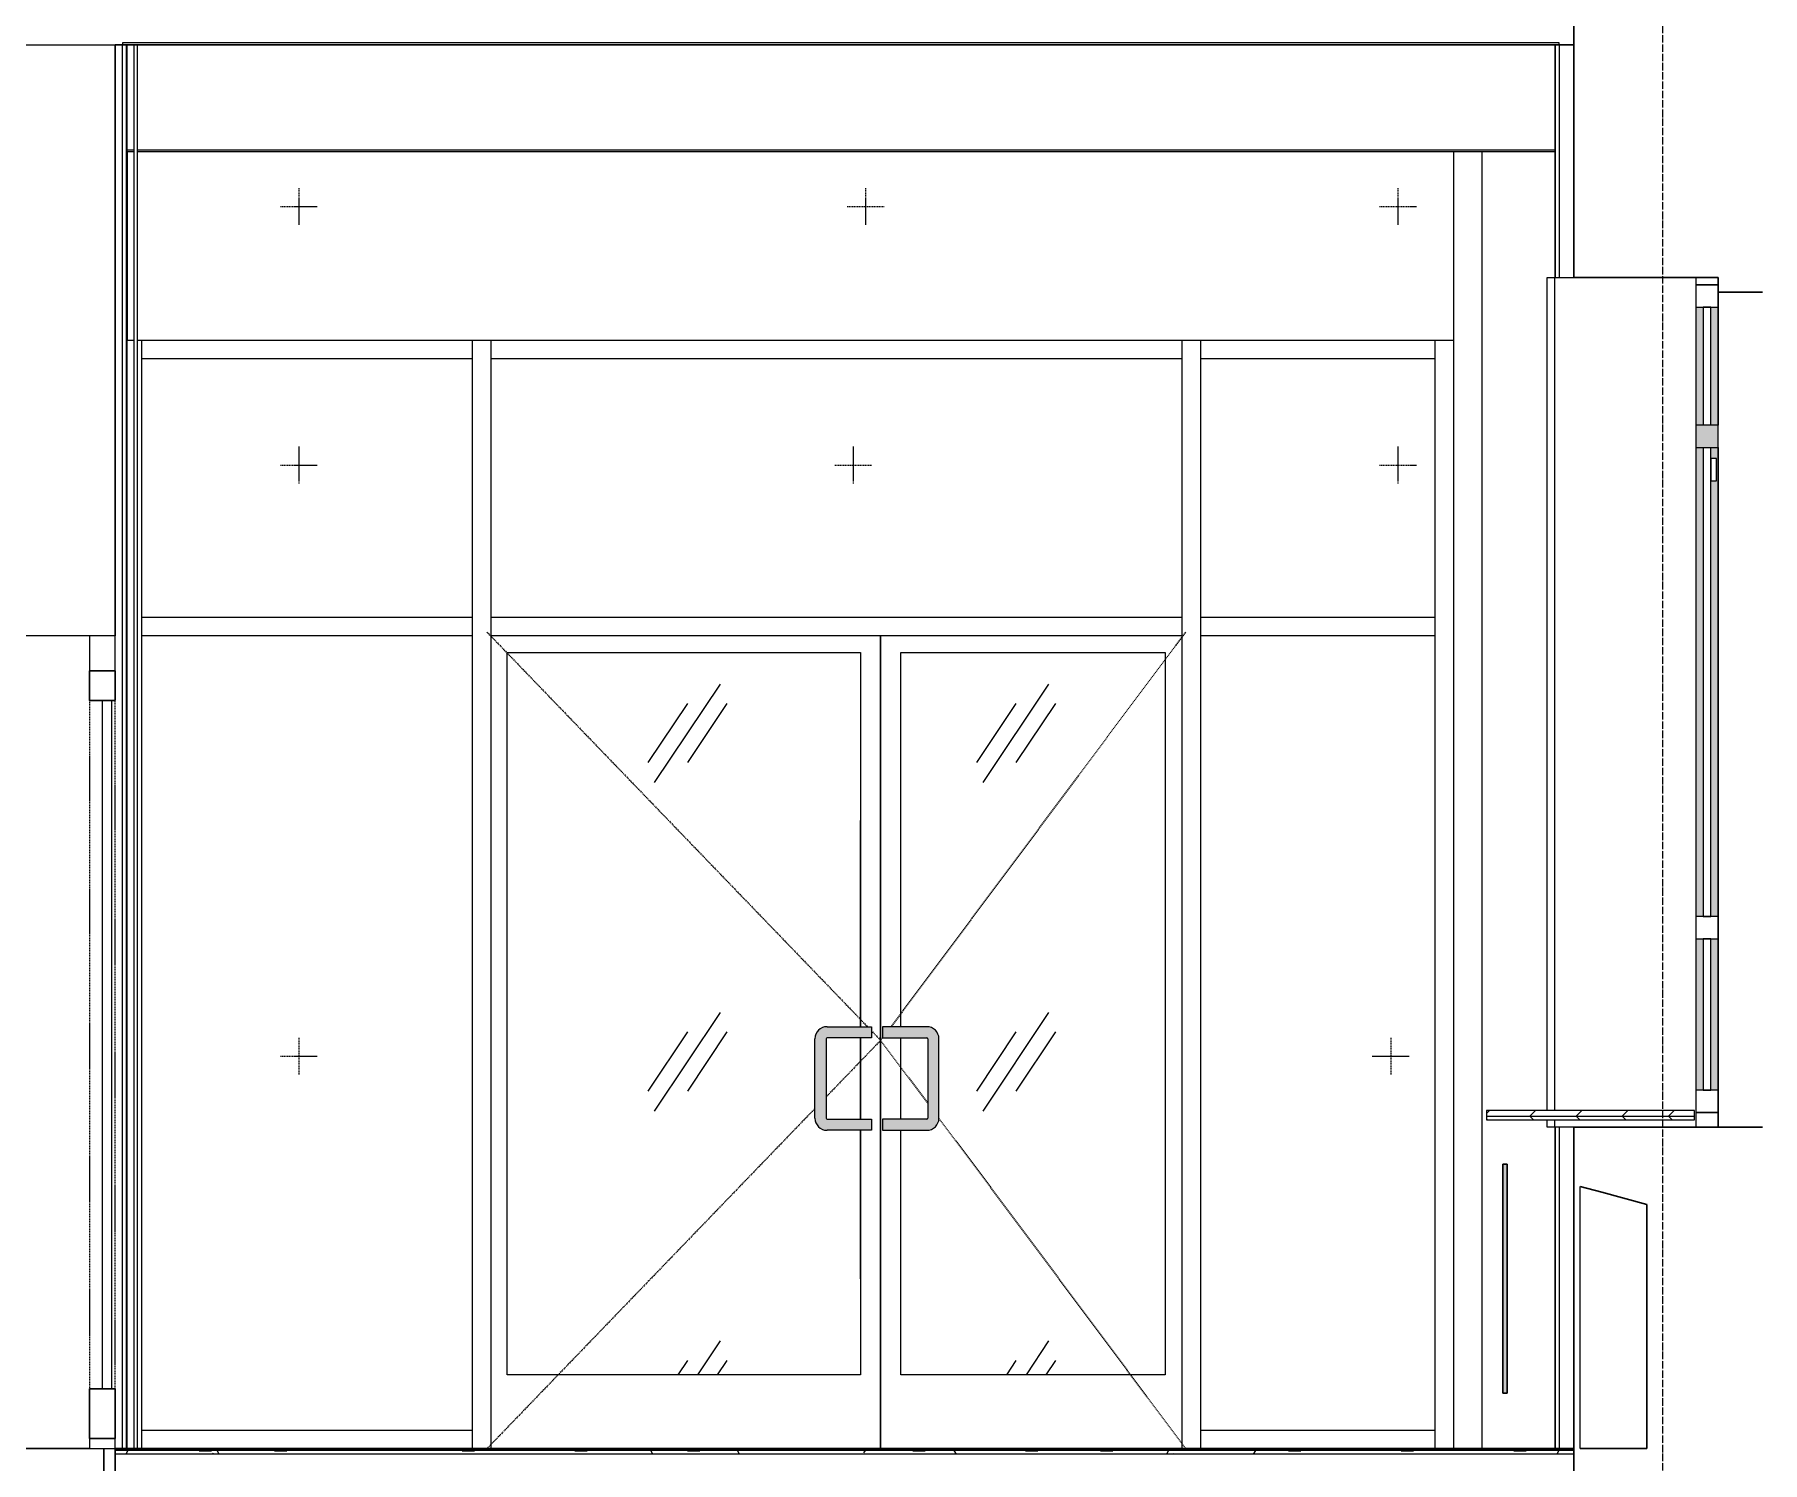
# Model space of a CAD drawing. Header units: millimetres. Extents: x -3929 to 624051, y 52832 to 514950.
# Drawn here: x 492271 to 496946, y 120608 to 124473 of the extents above; entities that cross this region are included whole.
import ezdxf

# ---------------------------------------------------------------- set-up
doc = ezdxf.new("R2010")
doc.units = ezdxf.units.MM
for name, pattern in [('ADSK_Линия сетки', [25, 20, -2.5, 0, -2.5]), ('ADSK_Штриховая_ш2 п1_5', [4.5, 3, -1.5]), ('ADSK_Штриховая_ш3 п1_5', [4.5, 3, -1.5])]:
    doc.linetypes.add(name, pattern=pattern)
for name, color, linetype, lineweight in [('_ Окна', 7, 'Continuous', 9), ('Витраж', 7, 'Continuous', 9), ('Двери', 7, 'Continuous', 9), ('Каркас', 7, 'Continuous', 18), ('Окна', 7, 'Continuous', 9), ('Оси', 253, 'Continuous', 9), ('Отметки', 7, 'Continuous', 9), ('Перекрытие', 7, 'Continuous', 18), ('Потолки', 7, 'Continuous', 9), ('Стены внутренние', 7, 'Continuous', 18), ('Стены наружные', 7, 'Continuous', 18), ('Стены несущие', 7, 'Continuous', 30), ('Стены отделка', 7, 'Continuous', 30), ('Стены штриховка', 7, 'Continuous', 9), ('Узлы', 7, 'Continuous', 18), ('ШТРИХОВКА', 252, 'Continuous', 15)]:
    doc.layers.add(name, color=color, linetype=linetype, lineweight=lineweight)
doc.layers.add('Линии', color=7, linetype='Continuous', lineweight=9, true_color=0x00a600)

# ---------------------------------------------------------------- blocks, each defined once
blk = doc.blocks.new('Прямоугольный импост - Импост структурный с накладкой - 160мм-6453677-Разрез 2-2')
at = {"layer": 'Витраж'}
for p, q in [((11622.02560516186, 6124.999999999999), (11622.02560516186, 3899.999999999999)), ((11672.02560516187, 6124.999999999999), (11672.02560516187, 3899.999999999999))]:
    blk.add_line(p, q, dxfattribs=at)
blk = doc.blocks.new('Прямоугольный импост - Импост структурный с накладкой - 160мм-V3-Разрез 2-2')
at = {"layer": 'Витраж'}
for p, q in [((11644.02675462163, 10900), (11644.02675462163, 10125)), ((11694.02675462163, 10900), (11694.02675462163, 10125))]:
    blk.add_line(p, q, dxfattribs=at)
blk = doc.blocks.new('Прямоугольный импост - Импост структурный с накладкой - 100мм-5753058-Разрез 2-2')
at = {"layer": 'Витраж'}
blk.add_line((8829.02675462163, 7949.999999999999), (9724.026754621635, 7949.999999999999), dxfattribs=at)
blk = doc.blocks.new('Прямоугольный импост - Импост структурный с накладкой - 100мм-5753059-Разрез 2-2')
at = {"layer": 'Витраж'}
for p, q in [((9724.026754621635, 10150), (8829.02675462163, 10150)), ((9724.026754621635, 10100), (8829.02675462163, 10100))]:
    blk.add_line(p, q, dxfattribs=at)
blk = doc.blocks.new('Прямоугольный импост - Импост структурный с накладкой - 100мм-5749400-Разрез 2-2')
at = {"layer": 'Витраж'}
blk.add_line((11694.02675462163, 7949.999999999999), (12329.02675462163, 7949.999999999999), dxfattribs=at)
blk = doc.blocks.new('Прямоугольный импост - Импост структурный с накладкой - 160мм-V4-Разрез 2-2')
at = {"layer": 'Витраж'}
blk.add_line((8829.02675462163, 10125), (8829.02675462163, 7899.999999999999), dxfattribs=at)
blk = doc.blocks.new('Прямоугольный импост - Импост структурный с накладкой - 160мм-V5-Разрез 2-2')
at = {"layer": 'Витраж'}
blk.add_line((8829.02675462163, 10900), (8829.02675462163, 10125), dxfattribs=at)
blk = doc.blocks.new('Прямоугольный импост - Импост структурный с накладкой - 160мм-V6-Разрез 2-2')
at = {"layer": 'Витраж'}
blk.add_line((12329.02675462163, 10125), (12329.02675462163, 10900), dxfattribs=at)
blk = doc.blocks.new('Прямоугольный импост - Импост структурный с накладкой - 160мм-V7-Разрез 2-2')
at = {"layer": 'Витраж'}
blk.add_line((12329.02675462163, 7900.000000000001), (12329.02675462163, 10125), dxfattribs=at)
blk = doc.blocks.new('Прямоугольный импост - Импост структурный с накладкой - 100мм-5749401-Разрез 2-2')
at = {"layer": 'Витраж'}
for p, q in [((12329.02675462163, 10150), (11694.02675462163, 10150)), ((12329.02675462163, 10100), (11694.02675462163, 10100))]:
    blk.add_line(p, q, dxfattribs=at)
blk = doc.blocks.new('Прямоугольный импост - Импост структурный с накладкой - 100мм-5753060-Разрез 2-2')
at = {"layer": 'Витраж'}
for p, q in [((11644.02675462163, 10150), (9774.026754621633, 10150)), ((11644.02675462163, 10100), (9774.026754621633, 10100))]:
    blk.add_line(p, q, dxfattribs=at)
blk = doc.blocks.new('Дверь-Alumark_двупольная с глухим окном_S70 - 1400х2200 алюм ост Д30п-V10-Разрез 2-2')
at = {"layer": 'Двери'}
for p, q in [((8758.238134827112, 10099.99999999999), (8688.238134827114, 10099.99999999999)), ((8688.238134827114, 10099.99999999999), (8688.238134827114, 10004.99999999999)), ((8758.238134827112, 10004.99999999999), (8758.238134827112, 10099.99999999999)), ((8758.238134827112, 10004.99999999998), (8688.238134827114, 10004.99999999998)), ((8723.23813482711, 9925.000000000018), (8723.23813482711, 8061.499999999985)), ((8749.238134827114, 8061.499999999985), (8749.238134827114, 9925.000000000018)), ((8688.238134827114, 7926.999999999986), (8688.238134827114, 7899.999999999982)), ((8758.238134827112, 7926.999999999999), (8688.238134827114, 7926.999999999999)), ((8688.238134827114, 7899.999999999982), (8758.238134827112, 7899.999999999982)), ((8758.238134827112, 7899.999999999982), (8758.238134827112, 7926.999999999986))]:
    blk.add_line(p, q, dxfattribs=at)
at = {"layer": 'Двери', "lineweight": 30}
for p, q in [((8688.238134827114, 10004.99999999999), (8688.238134827114, 9924.999999999976)), ((8758.238134827112, 10004.99999999998), (8688.238134827114, 10004.99999999998)), ((8758.238134827112, 9924.999999999976), (8758.238134827112, 10004.99999999999)), ((8758.238134827112, 9925.000000000018), (8688.238134827114, 9925.000000000018)), ((8688.238134827114, 8061.499999999986), (8688.238134827114, 7926.999999999986)), ((8758.238134827112, 8061.499999999985), (8688.238134827112, 8061.499999999985)), ((8758.238134827112, 7926.999999999986), (8758.238134827112, 8061.499999999986)), ((8758.238134827112, 7926.999999999999), (8688.238134827114, 7926.999999999999))]:
    blk.add_line(p, q, dxfattribs=at)
at = {"layer": 'Двери', "linetype": 'ADSK_Штриховая_ш2 п1_5'}
for p, q in [((8688.238134827114, 9924.999999999976), (8688.238134827114, 8061.499999999986)), ((8758.238134827112, 8061.499999999986), (8758.238134827112, 9924.999999999976))]:
    blk.add_line(p, q, dxfattribs=at)
blk = doc.blocks.new('окно трехпол с фрамугой - 1800 и 1820х2300_h___нов_ ок15-V70-Разрез 2-2')
at = {"layer": 'Окна', "true_color": 0x383e42}
h = blk.add_hatch(color=250, dxfattribs=at)
h.paths.add_polyline_path([(13034.69255331539, 8870.000000000002), (13054.53807770448, 8870.000000000002), (13054.53807770448, 9280.000000000004), (13034.69255331539, 9280.000000000004), (13034.69255331539, 8980.548041533975)])
h.paths.add_polyline_path([(13094.69234539633, 8870.000000000002), (13094.53821631769, 9280.000000000004), (13074.69241470269, 9280.000000000004), (13074.69241470269, 8870.000000000002), (13094.53821631769, 8870.000000000002)])
h.paths.add_polyline_path([(13034.69255331539, 9340), (13054.53807770448, 9340), (13054.53807770448, 10610.00000000001), (13034.69255331539, 10610.00000000001), (13034.69255331539, 9371.674451763767)])
h.paths.add_polyline_path([(13094.69234539633, 9340), (13094.69234539633, 10610.00000000001), (13074.69241470269, 10610.00000000001), (13074.69241470269, 10579.65956994249), (13090.68972664894, 10579.65956994249), (13090.53820245538, 10519.65956994249), (13074.69241470269, 10519.65956994249), (13074.69241470269, 9340), (13094.53821631769, 9340)])
h.paths.add_polyline_path([(13090.68972664894, 10670.00000000001), (13094.69234539633, 10670.00000000001), (13094.53821631769, 10989.99999999998), (13074.69241470269, 10989.99999999998), (13074.69241470269, 10670.00000000001), (13090.53820245538, 10670.00000000001)])
h.paths.add_polyline_path([(13054.53807770448, 10670.00000000001), (13054.53807770448, 10989.99999999998), (13034.69255331539, 10989.99999999998), (13034.85050977602, 10670.00000000001), (13046.32887662805, 10670.00000000001)])
blk.add_hatch(color=250, dxfattribs=at).paths.add_polyline_path([(13094.53821631768, 8769.999999999998), (13094.78448666503, 8769.999999999998), (13094.53821631769, 8784.984836419077)])
at = {"layer": '_ Окна'}
for p, q in [((13034.5380083979, 11070), (13034.5380083979, 11049.99999999998)), ((13094.53821631768, 11070), (13034.5380083979, 11070)), ((13034.5380083979, 11049.99999999998), (13094.53821631768, 11049.99999999998)), ((13094.53821631768, 11049.99999999998), (13094.53821631768, 11070)), ((13054.53807770447, 10989.99999999998), (13054.53807770447, 10670)), ((13074.53814701109, 10989.99999999998), (13054.53807770447, 10989.99999999998)), ((13074.53814701109, 10670), (13074.53814701109, 10989.99999999998)), ((13054.53807770447, 10610.00000000001), (13054.53807770447, 9339.999999999982)), ((13074.53814701109, 9339.999999999982), (13074.53814701109, 10610.00000000001)), ((13054.53807770447, 9339.999999999982), (13074.53814701109, 9339.999999999982)), ((13054.53807770447, 9280.000000000005), (13054.53807770447, 8870.000000000005)), ((13074.53814701109, 9280.000000000005), (13054.53807770447, 9280.000000000005)), ((13074.53814701109, 8870.000000000005), (13074.53814701109, 9280.000000000005)), ((13054.53807770447, 8870.000000000005), (13074.53814701109, 8870.000000000005)), ((13034.5380083979, 8810.000000000005), (13034.5380083979, 8769.999999999998)), ((13094.53821631768, 8810.000000000005), (13034.5380083979, 8810.000000000005)), ((13094.53821631768, 8769.999999999998), (13094.53821631768, 8810.000000000005)), ((13034.5380083979, 8769.999999999998), (13094.53821631768, 8769.999999999998))]:
    blk.add_line(p, q, dxfattribs=at)
at = {"layer": '_ Окна', "lineweight": 18}
for p, q in [((13094.53821631768, 11049.99999999998), (13034.5380083979, 11049.99999999998)), ((13034.5380083979, 11049.99999999998), (13034.5380083979, 10989.99999999998)), ((13094.53821631768, 10989.99999999998), (13094.53821631768, 11049.99999999998)), ((13034.5380083979, 10989.99999999998), (13094.53821631768, 10989.99999999998)), ((13094.53821631768, 9340), (13034.5380083979, 9340)), ((13034.5380083979, 9340), (13034.5380083979, 9280)), ((13094.53821631768, 9280), (13094.53821631768, 9340)), ((13034.5380083979, 9280), (13094.53821631768, 9280)), ((13094.53821631768, 8870.000000000005), (13034.5380083979, 8870.000000000005)), ((13034.5380083979, 8870.000000000005), (13034.5380083979, 8810.000000000005)), ((13094.53821631768, 8810.000000000005), (13094.53821631768, 8870.000000000005)), ((13034.5380083979, 8810.000000000005), (13094.53821631768, 8810.000000000005))]:
    blk.add_line(p, q, dxfattribs=at)
at = {"layer": 'Окна'}
for p, q in [((13034.69255331538, 10989.99999999998), (13034.69255331538, 10670.00000000001)), ((13074.69241470268, 10670.00000000001), (13074.69241470268, 10989.99999999998)), ((13094.69234539632, 10989.99999999998), (13094.53821631768, 10989.99999999998)), ((13094.69234539632, 10670.00000000001), (13094.69234539632, 10989.99999999998)), ((13034.69255331538, 10610.00000000002), (13034.69255331538, 9340)), ((13074.69241470268, 10579.65956994248), (13074.69241470268, 10610.00000000002)), ((13094.69234539632, 9340), (13094.69234539632, 10610.00000000002)), ((13074.69241470268, 9339.999999999982), (13074.69241470268, 10519.65956994249)), ((13094.69234539632, 9340), (13094.53821631768, 9340)), ((13034.69255331538, 9280), (13034.69255331538, 8870.000000000005)), ((13074.69241470268, 8870.000000000005), (13074.69241470268, 9280.000000000005)), ((13094.69234539632, 9280), (13094.53821631768, 9280)), ((13094.69234539632, 8870.000000000005), (13094.69234539632, 9280)), ((13094.53821631768, 8870.000000000005), (13094.69234539632, 8870.000000000005)), ((13094.85030185695, 8810.000000000005), (13094.53821631768, 8810.000000000005)), ((13094.85030185695, 8810.000000000005), (13094.53821631768, 8810.000000000005))]:
    blk.add_line(p, q, dxfattribs=at)
blk = doc.blocks.new('Окна 64 - Окна 52-2546961-Разрез 2-2')
at = {"layer": '_ Окна', "lineweight": 18}
for p, q in [((13090.53820245537, 10579.65956994247), (13074.53814701009, 10579.65956994247)), ((13074.53814701009, 10579.65956994247), (13074.53814701009, 10519.65956994247)), ((13090.53820245537, 10519.65956994247), (13090.53820245537, 10579.65956994247)), ((13074.53814701009, 10519.65956994247), (13090.53820245537, 10519.65956994247))]:
    blk.add_line(p, q, dxfattribs=at)
at = {"layer": 'Окна'}
for p, q in [((13090.68972664892, 10579.65956994247), (13090.53820245537, 10579.65956994247)), ((13090.68972664892, 10519.65956994247), (13090.68972664892, 10579.65956994247)), ((13090.53820245537, 10519.65956994247), (13090.68972664892, 10519.65956994247))]:
    blk.add_line(p, q, dxfattribs=at)
blk = doc.blocks.new('Прямоугольный импост - Импост структурный с накладкой - 100мм-5753061-Разрез 2-2')
at = {"layer": 'Витраж'}
blk.add_line((11644.02675462163, 10850), (9774.026754621633, 10850), dxfattribs=at)
blk = doc.blocks.new('Прямоугольный импост - Импост структурный с накладкой - 100мм-5749404-Разрез 2-2')
at = {"layer": 'Витраж'}
blk.add_line((12329.02675462163, 10850), (11694.02675462163, 10850), dxfattribs=at)
blk = doc.blocks.new('Прямоугольный импост - Импост структурный с накладкой - 100мм-5753062-Разрез 2-2')
at = {"layer": 'Витраж'}
blk.add_line((9724.026754621635, 10850), (8829.02675462163, 10850), dxfattribs=at)
blk = doc.blocks.new('Витражная двухстворчатая дверь - Входная двухстворчатая левая-6453916-Разрез 2-2')
at = {"layer": 'Двери'}
h = blk.add_hatch(dxfattribs=at)
h.set_pattern_fill('FP_1', color=256, style=0, pattern_type=2)
h.set_pattern_definition([(236.31, (9620.301, 8922.3), (-888.9981586202271, -1778.001001198212), [320.533, -2884.801]), (236.31, (9638.081, 8868.96), (-888.9981586202271, -1778.001001198212), [192.32, -3013.015]), (236.31, (9531.401, 8868.96), (-888.9981586202271, -1778.001001198212), [192.32, -3013.015])])
h.paths.add_polyline_path([(9819.026754621636, 8100.000000000015), (10774.02675462164, 8100.000000000015), (10774.02675462164, 8761.52838033722), (10675.52617762081, 8762.642015588053), (10667.64373810864, 8765.907028938575), (10660.8749338473, 8771.100915124644), (10655.68104766124, 8777.869719385975), (10652.41603431071, 8785.752158898145), (10651.30239905987, 8794.211058434737), (10652.41603431071, 9017.83180946456), (10655.68104766124, 9025.714248976723), (10660.8749338473, 9032.483053238062), (10667.64373810864, 9037.676939424124), (10675.52617762081, 9040.941952774652), (10683.9850771574, 9042.055588025485), (10774.02675462164, 9042.055588025485), (10774.02675462164, 10055.00000000001), (9819.026754621636, 10055.00000000001), (9819.026754621636, 8198.295221074395)])
h.paths.add_polyline_path([(11227.63558438864, 8100.000000000015), (11599.02675462164, 8100.000000000015), (11599.02675462164, 10055.00000000001), (10884.02675462164, 10055.00000000001), (10884.02675462164, 9042.055588025476), (10962.443976694, 9040.941952774652), (10970.32641620617, 9037.676939424124), (10977.0952204675, 9032.483053238053), (10982.28910665357, 9025.714248976714), (10985.5541200041, 9017.831809464551), (10986.66775525493, 9009.372909927959), (10985.5541200041, 8785.752158898138), (10982.28910665357, 8777.869719385966), (10977.0952204675, 8771.100915124644), (10970.32641620617, 8765.907028938565), (10962.443976694, 8762.642015588035), (10953.98507715741, 8761.528380337213), (10884.02675462164, 8761.528380337213), (10884.02675462164, 8100.000000000015), (11007.17904412355, 8100.000000000015)])
h.paths.add_polyline_path([(10774.02675462164, 8791.528380337215), (10774.02675462164, 9012.055588025483), (10682.08813728292, 9011.269849802462), (10681.30239905987, 9009.372909927959), (10682.0881372829, 8792.314118560244), (10683.9850771574, 8791.528380337215)])
h.paths.add_polyline_path([(10884.02675462164, 8791.528380337215), (10955.8820170319, 8792.314118560234), (10956.66775525493, 8794.211058434728), (10955.8820170319, 9011.269849802455), (10953.98507715741, 9012.055588025474), (10884.02675462164, 9011.96417798597), (10884.02675462164, 8791.619790376719)])
for p, q in [((10829.02675462163, 7899.999999999975), (10829.02675462163, 10100)), ((10829.02675462163, 10100), (10829.02675462163, 7899.999999999975)), ((9819.02675462164, 8100.000000000004), (9819.02675462164, 10055.00000000001)), ((9819.02675462164, 10055.00000000001), (10774.02675462164, 10055.00000000001)), ((10774.02675462164, 10055.00000000001), (10774.02675462164, 9042.05558802548)), ((10884.02675462164, 9042.05558802547), (10884.02675462164, 10055.00000000001)), ((10884.02675462164, 10055.00000000001), (11599.02675462164, 10055.00000000001)), ((11599.02675462164, 10055.00000000001), (11599.02675462164, 8100.000000000003)), ((10774.02675462164, 9012.055588025478), (10774.02675462164, 8791.528380337204)), ((10884.02675462164, 8791.528380337204), (10884.02675462164, 9012.05558802547)), ((10774.02675462164, 8761.52838033721), (10774.02675462164, 8100.000000000003)), ((10884.02675462164, 8100.000000000004), (10884.02675462164, 8761.528380337202)), ((10774.02675462164, 8100.000000000003), (9819.02675462164, 8100.000000000003)), ((11599.02675462164, 8100.000000000003), (10884.02675462164, 8100.000000000004))]:
    blk.add_line(p, q, dxfattribs=at)
at = {"layer": 'Линии', "color": 7, "linetype": 'ADSK_Штриховая_ш3 п1_5'}
for p, q in [((9764.026754621633, 10110), (10793.31254534821, 9042.055588025478)), ((11654.02675462163, 10110), (10856.69269138273, 9042.05558802547)), ((10803.98507715739, 9030.98220995116), (10829.02675462163, 9005)), ((10829.02675462163, 9005), (10681.30239905988, 8851.72731183499)), ((10834.36550966809, 9012.150696153132), (10829.02675462163, 9005)), ((10829.02675462163, 9005), (10956.66775525493, 8834.038417333588)), ((10651.30239905988, 8820.600551271607), (9764.026754621633, 7899.999999999999)), ((10986.62808503561, 8793.909733203103), (11654.02675462163, 7899.999999999999))]:
    blk.add_line(p, q, dxfattribs=at)

msp = doc.modelspace()

# ---------------------------------------------------------------- hatches: boundary and pattern name
at = {"layer": 'Узлы', "lineweight": 5, "true_color": 0xffffff}
for points in [[(496765.7906806518, 123355.9326191053), (496825.9484291933, 123355.9326191053), (496825.8047615119, 123415.9326191053), (496765.7906806518, 123415.9326191053)], [(494415.097493273, 121507.4609994425), (494535.097493273, 121507.4609994425), (494535.097493273, 121537.4609994425), (494413.2005533985, 121538.2467376656), (494412.4148151755, 121540.1436775401), (494413.2005533985, 121757.2024689078), (494415.097493273, 121757.9882071308), (494535.097493273, 121757.9882071308), (494535.097493273, 121787.9882071308), (494406.6385937364, 121786.87457188), (494398.7561542242, 121783.6095585295), (494391.9873499629, 121778.4156723434), (494386.7934637768, 121771.646868082), (494383.5284504263, 121763.7644285699), (494382.4148151755, 121755.3055290333), (494383.5284504263, 121531.6847780035), (494386.7934637768, 121523.8023384913), (494391.9873499629, 121517.03353423), (494398.7561542242, 121511.8396480439), (494406.6385937364, 121508.5746346934), (494414.4031650895, 121507.552409482)], [(494597.0376478922, 121507.4609994425), (494693.5563928096, 121508.5746346934), (494701.4388323218, 121511.8396480439), (494708.207636583, 121517.03353423), (494713.4015227692, 121523.8023384913), (494716.6665361197, 121531.6847780035), (494717.7801713705, 121540.1436775401), (494716.6665361197, 121763.7644285699), (494713.4015227692, 121771.646868082), (494708.2076365831, 121778.4156723434), (494701.4388323218, 121783.6095585295), (494693.5563928096, 121786.87457188), (494685.097493273, 121787.9882071308), (494565.097493273, 121787.9882071308), (494565.097493273, 121757.9882071308), (494686.9944331475, 121757.2024689078), (494687.7801713705, 121755.3055290333), (494686.9944331475, 121538.2467376656), (494685.097493273, 121537.4609994425), (494565.097493273, 121537.4609994425), (494565.097493273, 121507.4609994425)]]:
    msp.add_hatch(color=7, dxfattribs=at).paths.add_polyline_path(points)
at = {"layer": 'ШТРИХОВКА'}
h = msp.add_hatch(dxfattribs=at)
h.set_pattern_fill('FP_16', color=252, style=0, pattern_type=2)
h.set_pattern_definition([(0, (492818.0134161156, 121045.9326191053), (0, 124.95), []), (315, (492818.0134161156, 121045.9326191053), (124.9500108763501, 0), [176.706, -176.706]), (45, (492818.0134161156, 121045.9326191053), (124.9500108763501, 0), [176.706, -176.706])])
h.paths.add_polyline_path([(496394.8952254549, 121535.9326191053), (496762.2026513614, 121535.9326191053), (496762.2026513614, 121560.9326191053), (496199.3505509427, 121560.9326191053), (496199.3505509427, 121535.9326191053), (496393.0143123969, 121535.9326191053)])
msp.add_hatch(color=252, dxfattribs=at).paths.add_polyline_path([(496243.3505509427, 120795.9326191053), (496255.3505509427, 120795.9326191053), (496255.3505509427, 121415.9326191053), (496243.3505509427, 121415.9326191053), (496243.3505509427, 120879.3609789232)])
h = msp.add_hatch(dxfattribs=at)
h.set_pattern_fill('FP_2', color=252, style=0, pattern_type=2)
h.set_pattern_definition([(0, (492818.0134161156, 121045.9326191053), (406.4, 101.6), [33.528, -271.272, 33.528, -271.272, -1625.6]), (0, (492818.0134161156, 121045.9326191053), (406.4, 101.6), [-609.6, 33.528, -576.072, 33.528, -271.272, -711.2]), (0, (492818.0134161156, 121045.9326191053), (406.4, 101.6), [-1524, 33.528, -169.672, 33.528, -474.472]), (120, (492970.4134161156, 121096.7326191053), (-291.1881810244989, 301.1527240979959), [33.52799999999998, -271.2719999999998, 33.52799999999998, -271.2719999999998, -1625.599999999999]), (120, (492970.4134161156, 121096.7326191053), (-291.1881810244989, 301.1527240979959), [-609.5999999999997, 33.52799999999998, -576.0719999999997, 33.52799999999998, -271.2719999999998, -711.1999999999997]), (120, (492970.4134161156, 121096.7326191053), (-291.1881810244989, 301.1527240979959), [-1523.999999999999, 33.52799999999998, -169.6719999999999, 33.52799999999998, -474.4719999999998]), (240, (493021.2134161156, 121299.9326191053), (-115.2118189755009, -402.7527240979958), [33.528, -271.272, 33.528, -271.272, -1625.6]), (240, (493021.2134161156, 121299.9326191053), (-115.2118189755009, -402.7527240979958), [-609.6, 33.528, -576.072, 33.528, -271.272, -711.2]), (240, (493021.2134161156, 121299.9326191053), (-115.2118189755009, -402.7527240979958), [-1524, 33.528, -169.672, 33.528, -474.472])])
h.paths.add_polyline_path([(495730.345891432, 120630.9326191053), (496435.6492809537, 120630.9326191053), (496435.6492809537, 120640.9326191053), (492489.3505509427, 120640.9326191053), (492489.3505509427, 120630.9326191053), (495715.511331859, 120630.9326191053)])

# ---------------------------------------------------------------- linework, layer by layer
at = {"layer": 'Каркас'}
for p, q in [((492539.3505509427, 124155.9326191053), (492521.3505509427, 124155.9326191053)), ((496383.6491007555, 124155.9326191053), (492549.3505509427, 124155.9326191053))]:
    msp.add_line(p, q, dxfattribs=at)
at = {"layer": 'Линии', "color": 7, "linetype": 'ADSK_Штриховая_ш3 п1_5', "lineweight": 5}
for p, q in [((492986.1124161155, 124057.9882071308), (492986.1124161155, 123957.9882071308)), ((494519.376777014, 124057.9882071308), (494519.376777014, 123957.9882071308)), ((495959.376777014, 124057.9882071308), (495959.376777014, 123957.9882071308)), ((492936.1124161155, 124007.9882071308), (493036.1124161155, 124007.9882071308)), ((494469.376777014, 124007.9882071308), (494569.376777014, 124007.9882071308)), ((495909.376777014, 124007.9882071308), (496009.376777014, 124007.9882071308)), ((492986.1124161155, 123357.9882071308), (492986.1124161155, 123257.9882071308)), ((494486.1124161155, 123357.9882071308), (494486.1124161155, 123257.9882071308)), ((495959.376777014, 123357.9882071308), (495959.376777014, 123257.9882071308)), ((492936.1124161155, 123307.9882071308), (493036.1124161155, 123307.9882071308)), ((494436.1124161155, 123307.9882071308), (494536.1124161155, 123307.9882071308)), ((495909.376777014, 123307.9882071308), (496009.376777014, 123307.9882071308)), ((492986.1124161155, 121757.9882071308), (492986.1124161155, 121657.9882071308)), ((495940.1905563226, 121757.9882071308), (495940.1905563226, 121657.9882071308)), ((492936.1124161155, 121707.9882071308), (493036.1124161155, 121707.9882071308)), ((495890.1905563226, 121707.9882071308), (495990.1905563226, 121707.9882071308))]:
    msp.add_line(p, q, dxfattribs=at)
at = {"layer": 'Линии', "color": 7}
for p, q in [((496765.7906806518, 123415.9326191053), (496765.7906806518, 123355.9326191053)), ((496825.9484291933, 123415.9326191053), (496765.7906806518, 123415.9326191053)), ((496825.9484291933, 123355.9326191053), (496825.9484291933, 123415.9326191053)), ((496765.7906806518, 123355.9326191053), (496825.9484291933, 123355.9326191053)), ((494504.3505509427, 122345.9021998779), (494504.3505509427, 121787.9882071308)), ((494415.097493273, 121787.9882071308), (494535.097493273, 121787.9882071308)), ((494535.097493273, 121787.9882071308), (494535.097493273, 121757.9882071308)), ((494685.097493273, 121787.9882071308), (494565.097493273, 121787.9882071308)), ((494565.097493273, 121787.9882071308), (494565.097493273, 121757.9882071308)), ((494382.4148151755, 121540.1436775401), (494382.4148151755, 121755.3055290333)), ((494412.4148151755, 121755.3055290333), (494412.4148151755, 121540.1436775401)), ((494535.097493273, 121757.9882071308), (494415.097493273, 121757.9882071308)), ((494504.3505509427, 121757.9882071308), (494504.3505509427, 121537.4609994425)), ((494565.097493273, 121757.9882071308), (494685.097493273, 121757.9882071308)), ((494687.7801713705, 121755.3055290333), (494687.7801713705, 121540.1436775401)), ((494717.7801713705, 121540.1436775401), (494717.7801713705, 121755.3055290333)), ((494415.097493273, 121537.4609994425), (494535.097493273, 121537.4609994425)), ((494535.097493273, 121507.4609994425), (494415.097493273, 121507.4609994425)), ((494504.3505509427, 121507.4609994425), (494504.3505509427, 121105.9021998779)), ((494535.097493273, 121537.4609994425), (494535.097493273, 121507.4609994425)), ((494685.097493273, 121537.4609994425), (494565.097493273, 121537.4609994425)), ((494565.097493273, 121537.4609994425), (494565.097493273, 121507.4609994425)), ((494565.097493273, 121507.4609994425), (494685.097493273, 121507.4609994425)), ((496452.9114324042, 120645.9326191053), (496452.9114324042, 121355.2753621837))]:
    msp.add_line(p, q, dxfattribs=at)
at = {"layer": 'Линии', "color": 7, "lineweight": 30}
for p, q in [((496452.9114324042, 121355.2753621837), (496510.8669819815, 121339.7462194775)), ((496510.8669819815, 121339.7462194775), (496632.9114324042, 121307.0445075461)), ((496632.9114324042, 121307.0445075461), (496632.9114324042, 120645.9326191053)), ((496632.9114324042, 120645.9326191053), (496452.9114324042, 120645.9326191053))]:
    msp.add_line(p, q, dxfattribs=at)
at = {"layer": 'Линии', "color": 7, "lineweight": 18}
msp.add_line((492078.7547442014, 120645.9326191053), (492499.3505509428, 120645.9326191053), dxfattribs=at)
at = {"layer": 'Линии', "color": 7}
for centre, radius, start, end in [((494415.097493273, 121755.3055290333), 32.68267809752433, 90, 180), ((494685.097493273, 121755.3055290333), 32.68267809752706, 0, 90), ((494415.097493273, 121755.3055290333), 2.682678097522512, 90, 180), ((494685.097493273, 121755.3055290333), 2.682678097524331, 0, 90), ((494415.097493273, 121540.1436775401), 32.68267809752433, 180, 270), ((494415.097493273, 121540.1436775401), 2.682678097522512, 180, 270), ((494685.097493273, 121540.1436775401), 2.682678097524331, 270, 0), ((494685.097493273, 121540.1436775401), 32.68267809752615, 270, 0)]:
    msp.add_arc(centre, radius, start, end, dxfattribs=at)
at = {"layer": 'Оси', "linetype": 'ADSK_Линия сетки'}
msp.add_line((496676.1124161151, 107157.8830841324), (496676.1124161151, 128741.9623508491), dxfattribs=at)
at = {"layer": 'Отметки', "lineweight": 5}
msp.add_line((492429.9796624242, 122845.9326191053), (491478.7537960054, 122845.9326191053), dxfattribs=at)
at = {"layer": 'Перекрытие', "lineweight": 30}
for p, q in [((496435.6483054834, 124445.9326191053), (496435.6483054834, 124565.9326191053)), ((492489.3505509427, 124445.9326191053), (496435.6483054834, 124445.9326191053)), ((492489.3505509427, 120643.3826191053), (492489.3505509427, 120465.9326191053)), ((496435.6492809526, 120643.3826191053), (492489.3505509427, 120643.3826191053)), ((496435.6492809526, 120465.9326191053), (496435.6492809526, 120643.3826191053))]:
    msp.add_line(p, q, dxfattribs=at)
at = {"layer": 'Перекрытие'}
for p, q in [((492049.3505509427, 124445.9326191053), (492489.3505509427, 124445.9326191053)), ((496435.6492809526, 120640.9326191053), (492489.3505509427, 120640.9326191053)), ((496435.6492809526, 120630.9326191053), (492489.3505509427, 120630.9326191053))]:
    msp.add_line(p, q, dxfattribs=at)
at = {"layer": 'Перекрытие', "lineweight": 9}
for p, q in [((496762.2026513614, 121560.9326191053), (496199.3505509427, 121560.9326191053)), ((496199.3505509427, 121560.9326191053), (496199.3505509427, 121535.9326191053)), ((496762.2026513614, 121535.9326191053), (496762.2026513614, 121560.9326191053)), ((496199.3505509427, 121535.9326191053), (496762.2026513614, 121535.9326191053)), ((496435.6492809526, 120645.9326191053), (492489.3505509427, 120645.9326191053)), ((492489.3505509427, 120645.9326191053), (492489.3505509427, 120643.3826191053)), ((496435.6492809526, 120643.3826191053), (496435.6492809526, 120645.9326191053))]:
    msp.add_line(p, q, dxfattribs=at)
at = {"layer": 'Потолки'}
for p, q in [((496395.6491423394, 124450.9326191053), (492509.3505509427, 124450.9326191053)), ((492509.3505509427, 124450.9326191053), (492509.3505509427, 124445.9326191053)), ((496395.6491423394, 124445.9326191053), (496395.6491423394, 124450.9326191053)), ((492521.3505509427, 124160.9326191053), (492539.3505509427, 124160.9326191053)), ((492539.3505509427, 124155.9326191053), (492521.3505509427, 124155.9326191053)), ((492549.3505509427, 124160.9326191053), (496383.6491007555, 124160.9326191053)), ((496383.6491007555, 124155.9326191053), (492549.3505509427, 124155.9326191053))]:
    msp.add_line(p, q, dxfattribs=at)
at = {"layer": 'Стены внутренние'}
for p, q in [((496110.1391707372, 124155.9326191053), (496110.1391707372, 120645.9326191053)), ((496825.8969027806, 123775.9326191053), (496825.8969027806, 123415.9326191053)), ((496825.8969027806, 123355.9326191053), (496825.8969027806, 121515.9326191053))]:
    msp.add_line(p, q, dxfattribs=at)
at = {"layer": 'Стены наружные'}
for p, q in [((492521.5878920681, 124155.9326191053), (492521.5878920681, 123645.9326191053)), ((496187.3505509427, 120645.9326191053), (496187.3505509427, 124155.9326191053)), ((496363.3409076837, 121560.9326191053), (496363.3409076837, 123815.9326191053)), ((496363.3409076837, 123815.9326191053), (496383.6491007555, 123815.9326191053)), ((496384.0169017944, 121560.9326191053), (496384.0169017944, 123815.9326191053)), ((492521.5878920681, 123645.9326191053), (492539.3505509427, 123645.9326191053)), ((492549.3505509427, 123645.9326191053), (496110.1391707372, 123645.9326191053)), ((496363.3409076837, 121515.9326191053), (496363.3409076837, 121535.9326191053)), ((496383.6491007555, 121515.9326191053), (496363.3409076837, 121515.9326191053)), ((496384.0169017944, 121515.9326191053), (496384.0169017944, 121535.9326191053))]:
    msp.add_line(p, q, dxfattribs=at)
at = {"layer": 'Стены несущие'}
for p, q in [((496435.6492809537, 124645.9326191053), (496435.6492809537, 123815.9326191053)), ((492489.3505509427, 122845.9326191053), (492489.3505509427, 124445.9326191053)), ((496435.6492809526, 123815.9326191053), (496435.6492809526, 124445.9326191053)), ((496435.6492809537, 123815.9326191053), (496825.6506324332, 123815.9326191053)), ((496825.6506324332, 123815.9326191053), (496825.6506324332, 123775.9326191053)), ((496825.6506324332, 123775.9326191053), (496945.6510482719, 123775.9326191053)), ((496945.6510482719, 121515.9326191053), (496435.6492809537, 121515.9326191053)), ((496435.6492809537, 121515.9326191053), (496435.6492809537, 120645.9326191053)), ((496435.6492809526, 120645.9326191053), (496435.6492809526, 121515.9326191053)), ((496255.3505509427, 121415.9326191053), (496243.3505509427, 121415.9326191053)), ((496243.3505509427, 121415.9326191053), (496243.3505509427, 120795.9326191053)), ((496255.3505509427, 120795.9326191053), (496255.3505509427, 121415.9326191053)), ((496243.3505509427, 120795.9326191053), (496255.3505509427, 120795.9326191053)), ((492458.7547442014, 120465.9326191053), (492458.7547442014, 120645.9326191053)), ((496435.6492809549, 120645.9326191053), (496435.6492809549, 120465.9326191053))]:
    msp.add_line(p, q, dxfattribs=at)
at = {"layer": 'Стены отделка', "lineweight": 9}
for p, q in [((492521.3505509427, 120645.9326191053), (492521.3505509427, 124445.9326191053)), ((492539.3505509427, 124445.9326191053), (492539.3505509427, 120645.9326191053)), ((492549.3505509427, 120645.9326191053), (492549.3505509427, 124445.9326191053)), ((496383.6491007555, 124445.9326191053), (496383.6491007555, 123815.9326191053)), ((496383.6491007555, 123815.9326191053), (496435.6492809526, 123815.9326191053)), ((496435.6492809526, 121515.9326191053), (496383.6491007555, 121515.9326191053)), ((496383.6491007555, 121515.9326191053), (496383.6491007555, 120645.9326191053))]:
    msp.add_line(p, q, dxfattribs=at)
at = {"layer": 'Стены штриховка'}
for p, q in [((492509.3505509427, 120645.9326191053), (492509.3505509427, 124445.9326191053)), ((492519.3505509427, 124445.9326191053), (492519.3505509427, 120645.9326191053)), ((496385.6491076861, 123815.9326191053), (496385.6491076861, 124445.9326191053)), ((496395.6491423394, 124445.9326191053), (496395.6491423394, 123815.9326191053)), ((496385.6491076861, 120645.9326191053), (496385.6491076861, 121515.9326191053)), ((496395.6491423394, 121515.9326191053), (496395.6491423394, 120645.9326191053)), ((492419.3505509427, 120645.9326191053), (492078.7547442014, 120645.9326191053))]:
    msp.add_line(p, q, dxfattribs=at)

# ---------------------------------------------------------------- block references
at = {"layer": 'Витраж'}
for name, p in [('Прямоугольный импост - Импост структурный с накладкой - 160мм-V5-Разрез 2-2', (483731.1124161156, 112745.9326191053)), ('Прямоугольный импост - Импост структурный с накладкой - 160мм-V3-Разрез 2-2', (481811.1124161156, 112745.9326191053)), ('Прямоугольный импост - Импост структурный с накладкой - 160мм-V3-Разрез 2-2', (483731.1124161156, 112745.9326191053)), ('Прямоугольный импост - Импост структурный с накладкой - 160мм-V6-Разрез 2-2', (483731.1124161156, 112745.9326191053)), ('Прямоугольный импост - Импост структурный с накладкой - 100мм-5753062-Разрез 2-2', (483731.1124161156, 112745.9326191053)), ('Прямоугольный импост - Импост структурный с накладкой - 100мм-5753061-Разрез 2-2', (483731.1124161156, 112745.9326191053)), ('Прямоугольный импост - Импост структурный с накладкой - 100мм-5749404-Разрез 2-2', (483731.1124161156, 112745.9326191053)), ('Прямоугольный импост - Импост структурный с накладкой - 100мм-5753059-Разрез 2-2', (483731.1124161156, 112745.9326191053)), ('Прямоугольный импост - Импост структурный с накладкой - 100мм-5753060-Разрез 2-2', (483731.1124161156, 112745.9326191053)), ('Прямоугольный импост - Импост структурный с накладкой - 100мм-5749401-Разрез 2-2', (483731.1124161156, 112745.9326191053)), ('Прямоугольный импост - Импост структурный с накладкой - 160мм-V4-Разрез 2-2', (483731.1124161156, 112745.9326191053)), ('Прямоугольный импост - Импост структурный с накладкой - 160мм-6453677-Разрез 2-2', (481833.1135655753, 116745.9326191053)), ('Прямоугольный импост - Импост структурный с накладкой - 160мм-6453677-Разрез 2-2', (483753.1135655753, 116745.9326191053)), ('Прямоугольный импост - Импост структурный с накладкой - 160мм-V7-Разрез 2-2', (483731.1124161156, 112745.9326191053)), ('Прямоугольный импост - Импост структурный с накладкой - 100мм-5753058-Разрез 2-2', (483731.1124161156, 112745.9326191053)), ('Прямоугольный импост - Импост структурный с накладкой - 100мм-5749400-Разрез 2-2', (483731.1124161156, 112745.9326191053))]:
    msp.add_blockref(name, p, dxfattribs=at)
at = {"layer": 'Двери'}
for name in ['Витражная двухстворчатая дверь - Входная двухстворчатая левая-6453916-Разрез 2-2', 'Дверь-Alumark_двупольная с глухим окном_S70 - 1400х2200 алюм ост Д30п-V10-Разрез 2-2']:
    msp.add_blockref(name, (483731.1124161156, 112745.9326191053), dxfattribs=at)
at = {"layer": 'Окна'}
for name in ['окно трехпол с фрамугой - 1800 и 1820х2300_h___нов_ ок15-V70-Разрез 2-2', 'Окна 64 - Окна 52-2546961-Разрез 2-2']:
    msp.add_blockref(name, (483731.1124161156, 112745.9326191053), dxfattribs=at)

doc.saveas('drawing.dxf')
